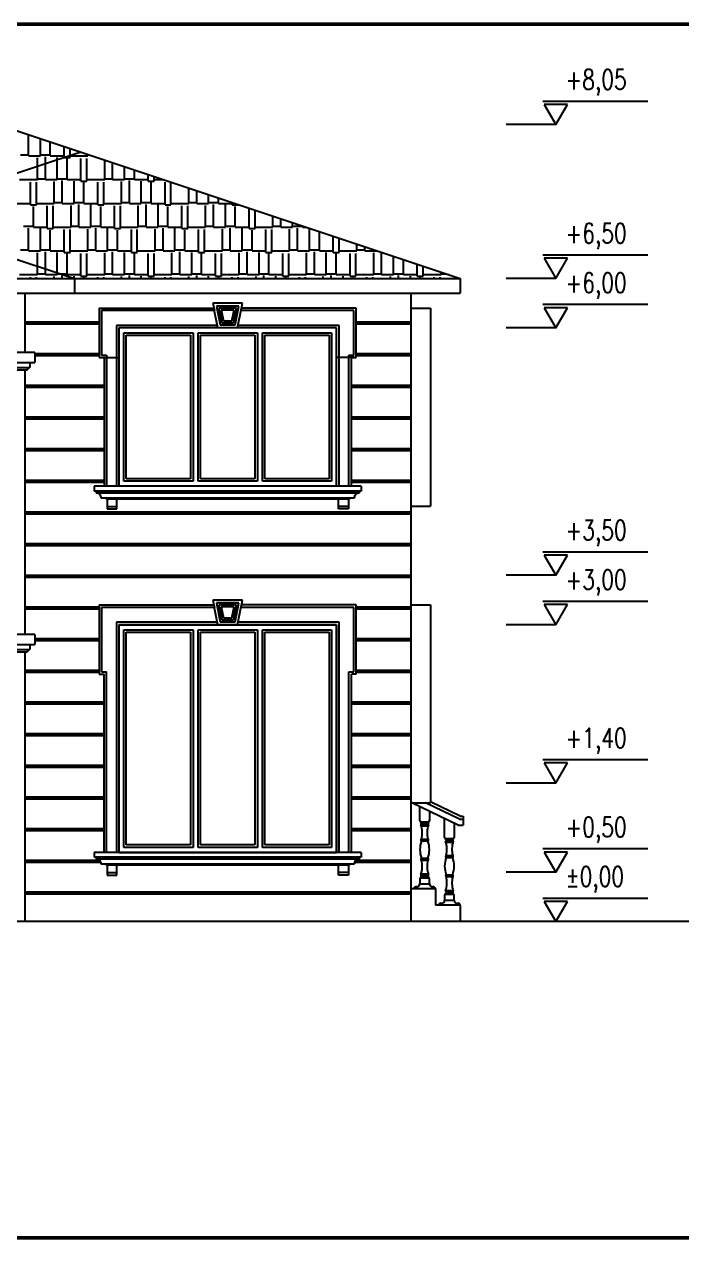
# Model space of a CAD drawing. Extents: x 182769.15 to 182771.38, y 101811.72 to 101812.21.
# Drawn here: x 182770.8388 to 182770.9717, y 101811.9684 to 101812.2136 of the extents above; entities that cross this region are included whole.
import ezdxf

# ---------------------------------------------------------------- set-up
doc = ezdxf.new("R2010")
doc.units = 0
doc.header["$MEASUREMENT"] = 0
for name, color, linetype in [('DUVAR', 7, 'Continuous'), ('SIVA', 1, 'Continuous'), ('TARAMA', 15, 'Continuous'), ('YAZI', 3, 'Continuous')]:
    doc.layers.add(name, color=color, linetype=linetype)
doc.layers.add('Standard', color=7, linetype='Continuous', lineweight=25)
doc.styles.add('TXT', font='TXT.shx', dxfattribs={"width": 0.75, "height": 0.125})

msp = doc.modelspace()

# ---------------------------------------------------------------- linework, layer by layer
at = {"layer": 'DUVAR', "color": 5}
for p, q in [((182770.8329413509, 101812.1935406296), (182770.9269413509, 101812.1622767551)), ((182770.8502428469, 101812.1877862488), (182770.8109413509, 101812.1748167551)), ((182770.8489413509, 101812.1622767551), (182770.9269413509, 101812.1622767551)), ((182770.9269413509, 101812.1622767551), (182770.9269413509, 101812.1592767551)), ((182770.8489413509, 101812.1592767551), (182770.9269413509, 101812.1592767551)), ((182770.8579413509, 101812.0922767551), (182770.8579413509, 101812.0462767551)), ((182770.8579413509, 101812.0922767551), (182770.9019413509, 101812.0922767551)), ((182770.9019413509, 101812.0922767551), (182770.9019413509, 101812.0462767551)), ((182770.8579413509, 101812.0462767551), (182770.9019413509, 101812.0462767551))]:
    msp.add_line(p, q, dxfattribs=at)
at = {"layer": 'DUVAR', "color": 6}
for p, q in [((182770.8109413509, 101812.1748167551), (182770.8489413509, 101812.1622767551)), ((182770.7729413509, 101812.1622767551), (182770.8489413509, 101812.1622767551)), ((182770.8489413509, 101812.1622767551), (182770.8489413509, 101812.1592767551)), ((182770.7729413509, 101812.1592767551), (182770.8489413509, 101812.1592767551)), ((182770.8389413509, 101812.1592767551), (182770.8389413509, 101812.1472767551)), ((182770.8539413509, 101812.1562767551), (182770.8771413509, 101812.1562767551)), ((182770.8539413509, 101812.1562767551), (182770.8539413509, 101812.1462767551)), ((182770.8829413509, 101812.1572767551), (182770.8769413509, 101812.1572767551)), ((182770.8769413509, 101812.1572767551), (182770.8772413509, 101812.1557767551)), ((182770.8779413509, 101812.1522767551), (182770.8771413509, 101812.1562767551)), ((182770.8819413509, 101812.1522767551), (182770.8827413509, 101812.1562767551)), ((182770.8826413509, 101812.1557767551), (182770.8829413509, 101812.1572767551)), ((182770.9059413509, 101812.1562767551), (182770.8827413509, 101812.1562767551)), ((182770.9059413509, 101812.1462767551), (182770.9059413509, 101812.1562767551)), ((182770.9019413509, 101812.1522767551), (182770.8579413509, 101812.1522767551)), ((182770.8579413509, 101812.1522767551), (182770.8579413509, 101812.1202767551)), ((182770.9019413509, 101812.1202767551), (182770.9019413509, 101812.1522767551)), ((182770.8409413509, 101812.1472767551), (182770.8269413509, 101812.1472767551)), ((182770.8409413509, 101812.1472767551), (182770.8409413509, 101812.1452767551)), ((182770.8539413509, 101812.1462767551), (182770.8549413509, 101812.1462767551)), ((182770.8549413509, 101812.1462767551), (182770.8549413509, 101812.1202767551)), ((182770.9049413509, 101812.1462767551), (182770.9059413509, 101812.1462767551)), ((182770.9049413509, 101812.1202767551), (182770.9049413509, 101812.1462767551)), ((182770.8269413509, 101812.1452767551), (182770.8409413509, 101812.1452767551)), ((182770.8279413509, 101812.1442767551), (182770.8399413509, 101812.1442767551)), ((182770.8284413509, 101812.1437767551), (182770.8394413509, 101812.1437767551)), ((182770.8389413509, 101812.1437767551), (182770.8389413509, 101812.0902767551)), ((182770.8394413509, 101812.1442767551), (182770.8394413509, 101812.1437767551)), ((182770.8399413509, 101812.1452767551), (182770.8399413509, 101812.1442767551)), ((182770.9069413509, 101812.1202767551), (182770.8529413509, 101812.1202767551)), ((182770.8529413509, 101812.1202767551), (182770.8529413509, 101812.1192767551)), ((182770.9069413509, 101812.1192767551), (182770.8529413509, 101812.1192767551)), ((182770.9069413509, 101812.1202767551), (182770.9069413509, 101812.1192767551)), ((182770.8389413509, 101812.1022767551), (182770.8489413509, 101812.1022767551)), ((182770.8829413509, 101812.0972767551), (182770.8769413509, 101812.0972767551)), ((182770.8769413509, 101812.0972767551), (182770.8772413509, 101812.0957767551)), ((182770.8826413509, 101812.0957767551), (182770.8829413509, 101812.0972767551)), ((182770.8539413509, 101812.0962767551), (182770.8771413509, 101812.0962767551)), ((182770.8539413509, 101812.0962767551), (182770.8539413509, 101812.0822767551)), ((182770.8779413509, 101812.0922767551), (182770.8771413509, 101812.0962767551)), ((182770.8819413509, 101812.0922767551), (182770.8827413509, 101812.0962767551)), ((182770.9059413509, 101812.0962767551), (182770.8827413509, 101812.0962767551)), ((182770.9059413509, 101812.0822767551), (182770.9059413509, 101812.0962767551)), ((182770.9019413509, 101812.0922767551), (182770.8579413509, 101812.0922767551)), ((182770.8579413509, 101812.0922767551), (182770.8579413509, 101812.0462767551)), ((182770.9019413509, 101812.0462767551), (182770.9019413509, 101812.0922767551)), ((182770.8409413509, 101812.0902767551), (182770.8269413509, 101812.0902767551)), ((182770.8409413509, 101812.0902767551), (182770.8409413509, 101812.0882767551)), ((182770.8269413509, 101812.0882767551), (182770.8409413509, 101812.0882767551)), ((182770.8279413509, 101812.0872767551), (182770.8399413509, 101812.0872767551)), ((182770.8394413509, 101812.0872767551), (182770.8394413509, 101812.0867767551)), ((182770.8399413509, 101812.0882767551), (182770.8399413509, 101812.0872767551)), ((182770.8284413509, 101812.0867767551), (182770.8394413509, 101812.0867767551)), ((182770.8389413509, 101812.0867767551), (182770.8389413509, 101812.0322767551)), ((182770.8539413509, 101812.0822767551), (182770.8549413509, 101812.0822767551)), ((182770.8549413509, 101812.0462767551), (182770.8549413509, 101812.0822767551)), ((182770.9059413509, 101812.0822767551), (182770.9049413509, 101812.0822767551)), ((182770.9049413509, 101812.0462767551), (182770.9049413509, 101812.0822767551)), ((182770.9069413509, 101812.0462767551), (182770.8529413509, 101812.0462767551)), ((182770.8529413509, 101812.0462767551), (182770.8529413509, 101812.0452767551)), ((182770.9069413509, 101812.0462767551), (182770.9069413509, 101812.0452767551)), ((182770.9069413509, 101812.0452767551), (182770.8529413509, 101812.0452767551))]:
    msp.add_line(p, q, dxfattribs=at)
at = {"layer": 'DUVAR'}
for p, q in [((182770.9169413509, 101812.1592767551), (182770.9169413509, 101812.0322767551)), ((182770.9786097514, 101812.0322767551), (182770.69933305, 101812.0322767551))]:
    msp.add_line(p, q, dxfattribs=at)
at = {"layer": 'DUVAR', "color": 8}
for p, q in [((182770.8822094686, 101812.1566767551), (182770.8776732332, 101812.1566767551)), ((182770.8776732332, 101812.1566767551), (182770.8784332332, 101812.1528767551)), ((182770.8777532332, 101812.1562767551), (182770.8784332332, 101812.1528767551)), ((182770.881721547, 101812.1562767551), (182770.8781611548, 101812.1562767551)), ((182770.8781611548, 101812.1562767551), (182770.8787611548, 101812.1532767551)), ((182770.8812336254, 101812.1558767551), (182770.8786490764, 101812.1558767551)), ((182770.8786490764, 101812.1558767551), (182770.8790890764, 101812.1536767551)), ((182770.8807936254, 101812.1536767551), (182770.8812336254, 101812.1558767551)), ((182770.881121547, 101812.1532767551), (182770.881721547, 101812.1562767551)), ((182770.8814494686, 101812.1528767551), (182770.8822094686, 101812.1566767551)), ((182770.8814494686, 101812.1528767551), (182770.8821294686, 101812.1562767551)), ((182770.8389413509, 101812.1534767551), (182770.8539413509, 101812.1534767551)), ((182770.8772413509, 101812.1557767551), (182770.8544413509, 101812.1557767551)), ((182770.8544413509, 101812.1557767551), (182770.8544413509, 101812.1467767551)), ((182770.8790890764, 101812.1536767551), (182770.8807936254, 101812.1536767551)), ((182770.9054413509, 101812.1557767551), (182770.8826413509, 101812.1557767551)), ((182770.9054413509, 101812.1467767551), (182770.9054413509, 101812.1557767551)), ((182770.9059413509, 101812.1534767551), (182770.9169413509, 101812.1534767551)), ((182770.8389413509, 101812.1530767551), (182770.8539413509, 101812.1530767551)), ((182770.8778413509, 101812.1527767551), (182770.8574413509, 101812.1527767551)), ((182770.8574413509, 101812.1527767551), (182770.8574413509, 101812.1202767551)), ((182770.8784332332, 101812.1528767551), (182770.8814494686, 101812.1528767551)), ((182770.8784332332, 101812.1528767551), (182770.8814494686, 101812.1528767551)), ((182770.8787611548, 101812.1532767551), (182770.881121547, 101812.1532767551)), ((182770.9024413509, 101812.1527767551), (182770.8820413509, 101812.1527767551)), ((182770.9024413509, 101812.1202767551), (182770.9024413509, 101812.1527767551)), ((182770.9059413509, 101812.1530767551), (182770.9169413509, 101812.1530767551)), ((182770.8409413509, 101812.1470767551), (182770.8539413509, 101812.1470767551)), ((182770.8409413509, 101812.1466767551), (182770.8539413509, 101812.1466767551)), ((182770.8539413509, 101812.1462767551), (182770.8579413509, 101812.1462767551)), ((182770.8544413509, 101812.1467767551), (182770.8554413509, 101812.1467767551)), ((182770.8554413509, 101812.1467767551), (182770.8554413509, 101812.1202767551)), ((182770.9059413509, 101812.1462767551), (182770.9019413509, 101812.1462767551)), ((182770.9044413509, 101812.1202767551), (182770.9044413509, 101812.1467767551)), ((182770.9044413509, 101812.1467767551), (182770.9054413509, 101812.1467767551)), ((182770.9059413509, 101812.1470767551), (182770.9169413509, 101812.1470767551)), ((182770.9059413509, 101812.1466767551), (182770.9169413509, 101812.1466767551)), ((182770.8389413509, 101812.1406767551), (182770.8549413509, 101812.1406767551)), ((182770.8389413509, 101812.1402767551), (182770.8549413509, 101812.1402767551)), ((182770.9049413509, 101812.1406767551), (182770.9169413509, 101812.1406767551)), ((182770.9049413509, 101812.1402767551), (182770.9169413509, 101812.1402767551)), ((182770.8389413509, 101812.1342767551), (182770.8549413509, 101812.1342767551)), ((182770.8389413509, 101812.1338767551), (182770.8549413509, 101812.1338767551)), ((182770.9049413509, 101812.1342767551), (182770.9169413509, 101812.1342767551)), ((182770.9049413509, 101812.1338767551), (182770.9169413509, 101812.1338767551)), ((182770.8389413509, 101812.1278767551), (182770.8549413509, 101812.1278767551)), ((182770.8389413509, 101812.1274767551), (182770.8549413509, 101812.1274767551)), ((182770.9049413509, 101812.1278767551), (182770.9169413509, 101812.1278767551)), ((182770.9049413509, 101812.1274767551), (182770.9169413509, 101812.1274767551)), ((182770.8389413509, 101812.1214767551), (182770.8549413509, 101812.1214767551)), ((182770.9049413509, 101812.1214767551), (182770.9169413509, 101812.1214767551)), ((182770.8389413509, 101812.1210767551), (182770.8549413509, 101812.1210767551)), ((182770.8533413509, 101812.1192767551), (182770.8533413509, 101812.1188767551)), ((182770.9049413509, 101812.1210767551), (182770.9169413509, 101812.1210767551)), ((182770.9065413509, 101812.1192767551), (182770.9065413509, 101812.1188767551)), ((182770.9065413509, 101812.1188767551), (182770.8533413509, 101812.1188767551)), ((182770.9055413509, 101812.1178767551), (182770.8543413509, 101812.1178767551)), ((182770.8553413509, 101812.1178767551), (182770.8553413509, 101812.1176767551)), ((182770.9045413509, 101812.1176767551), (182770.8553413509, 101812.1176767551)), ((182770.8555413509, 101812.1176767551), (182770.8555413509, 101812.1156767551)), ((182770.8575413509, 101812.1156767551), (182770.8575413509, 101812.1176767551)), ((182770.9023413509, 101812.1156767551), (182770.9023413509, 101812.1176767551)), ((182770.9043413509, 101812.1176767551), (182770.9043413509, 101812.1156767551)), ((182770.9045413509, 101812.1178767551), (182770.9045413509, 101812.1176767551)), ((182770.8389413509, 101812.1150767551), (182770.9169413509, 101812.1150767551)), ((182770.8389413509, 101812.1146767551), (182770.9169413509, 101812.1146767551)), ((182770.8555413509, 101812.1161767551), (182770.8575413509, 101812.1161767551)), ((182770.8555413509, 101812.1156767551), (182770.8575413509, 101812.1156767551)), ((182770.9043413509, 101812.1161767551), (182770.9023413509, 101812.1161767551)), ((182770.9043413509, 101812.1156767551), (182770.9023413509, 101812.1156767551)), ((182770.8389413509, 101812.1086767551), (182770.9169413509, 101812.1086767551)), ((182770.8389413509, 101812.1082767551), (182770.9169413509, 101812.1082767551)), ((182770.8389413509, 101812.1022767551), (182770.9169413509, 101812.1022767551)), ((182770.8389413509, 101812.1018767551), (182770.9169413509, 101812.1018767551)), ((182770.8389413509, 101812.0958767551), (182770.8539413509, 101812.0958767551)), ((182770.8389413509, 101812.0954767551), (182770.8539413509, 101812.0954767551)), ((182770.8772413509, 101812.0957767551), (182770.8544413509, 101812.0957767551)), ((182770.8544413509, 101812.0957767551), (182770.8544413509, 101812.0827767551)), ((182770.8822094686, 101812.0966767551), (182770.8776732332, 101812.0966767551)), ((182770.8776732332, 101812.0966767551), (182770.8784332332, 101812.0928767551)), ((182770.8777532332, 101812.0962767551), (182770.8784332332, 101812.0928767551)), ((182770.881721547, 101812.0962767551), (182770.8781611548, 101812.0962767551)), ((182770.8781611548, 101812.0962767551), (182770.8787611548, 101812.0932767551)), ((182770.8812336254, 101812.0958767551), (182770.8786490764, 101812.0958767551)), ((182770.8786490764, 101812.0958767551), (182770.8790890764, 101812.0936767551)), ((182770.8807936254, 101812.0936767551), (182770.8812336254, 101812.0958767551)), ((182770.881121547, 101812.0932767551), (182770.881721547, 101812.0962767551)), ((182770.8814494686, 101812.0928767551), (182770.8822094686, 101812.0966767551)), ((182770.8814494686, 101812.0928767551), (182770.8821294686, 101812.0962767551)), ((182770.9054413509, 101812.0957767551), (182770.8826413509, 101812.0957767551)), ((182770.9054413509, 101812.0827767551), (182770.9054413509, 101812.0957767551)), ((182770.9059413509, 101812.0958767551), (182770.9169413509, 101812.0958767551)), ((182770.9059413509, 101812.0954767551), (182770.9169413509, 101812.0954767551)), ((182770.8778413509, 101812.0927767551), (182770.8574413509, 101812.0927767551)), ((182770.8574413509, 101812.0927767551), (182770.8574413509, 101812.0462767551)), ((182770.8784332332, 101812.0928767551), (182770.8814494686, 101812.0928767551)), ((182770.8784332332, 101812.0928767551), (182770.8814494686, 101812.0928767551)), ((182770.8787611548, 101812.0932767551), (182770.881121547, 101812.0932767551)), ((182770.8790890764, 101812.0936767551), (182770.8807936254, 101812.0936767551)), ((182770.9024413509, 101812.0927767551), (182770.8820413509, 101812.0927767551)), ((182770.9024413509, 101812.0462767551), (182770.9024413509, 101812.0927767551)), ((182770.8409413509, 101812.0894767551), (182770.8539413509, 101812.0894767551)), ((182770.8409413509, 101812.0890767551), (182770.8539413509, 101812.0890767551)), ((182770.9059413509, 101812.0894767551), (182770.9169413509, 101812.0894767551)), ((182770.9059413509, 101812.0890767551), (182770.9169413509, 101812.0890767551)), ((182770.8389413509, 101812.0830767551), (182770.8539413509, 101812.0830767551)), ((182770.8389413509, 101812.0826767551), (182770.8539413509, 101812.0826767551)), ((182770.8544413509, 101812.0827767551), (182770.8554413509, 101812.0827767551)), ((182770.8554413509, 101812.0462767551), (182770.8554413509, 101812.0827767551)), ((182770.9044413509, 101812.0462767551), (182770.9044413509, 101812.0827767551)), ((182770.9044413509, 101812.0827767551), (182770.9054413509, 101812.0827767551)), ((182770.9059413509, 101812.0830767551), (182770.9169413509, 101812.0830767551)), ((182770.9059413509, 101812.0826767551), (182770.9169413509, 101812.0826767551)), ((182770.8389413509, 101812.0766767551), (182770.8549413509, 101812.0766767551)), ((182770.8389413509, 101812.0762767551), (182770.8549413509, 101812.0762767551)), ((182770.9049413509, 101812.0766767551), (182770.9169413509, 101812.0766767551)), ((182770.9049413509, 101812.0762767551), (182770.9169413509, 101812.0762767551)), ((182770.8389413509, 101812.0702767551), (182770.8549413509, 101812.0702767551)), ((182770.9049413509, 101812.0702767551), (182770.9169413509, 101812.0702767551)), ((182770.8389413509, 101812.0698767551), (182770.8549413509, 101812.0698767551)), ((182770.9049413509, 101812.0698767551), (182770.9169413509, 101812.0698767551)), ((182770.8389413509, 101812.0638767551), (182770.8549413509, 101812.0638767551)), ((182770.8389413509, 101812.0634767551), (182770.8549413509, 101812.0634767551)), ((182770.9049413509, 101812.0638767551), (182770.9169413509, 101812.0638767551)), ((182770.9049413509, 101812.0634767551), (182770.9169413509, 101812.0634767551)), ((182770.8389413509, 101812.0574767551), (182770.8549413509, 101812.0574767551)), ((182770.8389413509, 101812.0570767551), (182770.8549413509, 101812.0570767551)), ((182770.9049413509, 101812.0574767551), (182770.9169413509, 101812.0574767551)), ((182770.9049413509, 101812.0570767551), (182770.9169413509, 101812.0570767551)), ((182770.8389413509, 101812.0510767551), (182770.8549413509, 101812.0510767551)), ((182770.8389413509, 101812.0506767551), (182770.8549413509, 101812.0506767551)), ((182770.9049413509, 101812.0510767551), (182770.9169413509, 101812.0510767551)), ((182770.9049413509, 101812.0506767551), (182770.9169413509, 101812.0506767551)), ((182770.8389413509, 101812.0446767551), (182770.8540369865, 101812.0446767551)), ((182770.8389413509, 101812.0442767551), (182770.8543063658, 101812.0442767551)), ((182770.8533413509, 101812.0452767551), (182770.8533413509, 101812.0448767551)), ((182770.9065413509, 101812.0448767551), (182770.8533413509, 101812.0448767551)), ((182770.9055413509, 101812.0438767551), (182770.8543413509, 101812.0438767551)), ((182770.8553413509, 101812.0438767551), (182770.8553413509, 101812.0436767551)), ((182770.9045413509, 101812.0436767551), (182770.8553413509, 101812.0436767551)), ((182770.8555413509, 101812.0436767551), (182770.8555413509, 101812.0416767551)), ((182770.8575413509, 101812.0416767551), (182770.8575413509, 101812.0436767551)), ((182770.9023413509, 101812.0416767551), (182770.9023413509, 101812.0436767551)), ((182770.9043413509, 101812.0436767551), (182770.9043413509, 101812.0416767551)), ((182770.9045413509, 101812.0438767551), (182770.9045413509, 101812.0436767551)), ((182770.905576336, 101812.0442767551), (182770.9169413509, 101812.0442767551)), ((182770.9058457153, 101812.0446767551), (182770.9169413509, 101812.0446767551)), ((182770.9065413509, 101812.0452767551), (182770.9065413509, 101812.0448767551)), ((182770.8555413509, 101812.0421767551), (182770.8575413509, 101812.0421767551)), ((182770.8555413509, 101812.0416767551), (182770.8575413509, 101812.0416767551)), ((182770.9043413509, 101812.0421767551), (182770.9023413509, 101812.0421767551)), ((182770.9043413509, 101812.0416767551), (182770.9023413509, 101812.0416767551)), ((182770.8389413509, 101812.0382767551), (182770.9169413509, 101812.0382767551)), ((182770.8389413509, 101812.0378767551), (182770.9169413509, 101812.0378767551))]:
    msp.add_line(p, q, dxfattribs=at)
at = {"layer": 'DUVAR', "color": 3}
for p, q in [((182770.8589413509, 101812.1512767551), (182770.8729413509, 101812.1512767551)), ((182770.8589413509, 101812.1212767551), (182770.8589413509, 101812.1512767551)), ((182770.8729413509, 101812.1512767551), (182770.8729413509, 101812.1212767551)), ((182770.8739413509, 101812.1512767551), (182770.8859413509, 101812.1512767551)), ((182770.8739413509, 101812.1212767551), (182770.8739413509, 101812.1512767551)), ((182770.8859413509, 101812.1512767551), (182770.8859413509, 101812.1212767551)), ((182770.8869413509, 101812.1512767551), (182770.9009413509, 101812.1512767551)), ((182770.8869413509, 101812.1212767551), (182770.8869413509, 101812.1512767551)), ((182770.9009413509, 101812.1512767551), (182770.9009413509, 101812.1212767551)), ((182770.8729413509, 101812.1212767551), (182770.8589413509, 101812.1212767551)), ((182770.8859413509, 101812.1212767551), (182770.8739413509, 101812.1212767551)), ((182770.9009413509, 101812.1212767551), (182770.8869413509, 101812.1212767551)), ((182770.8589413509, 101812.0912767551), (182770.8729413509, 101812.0912767551)), ((182770.8589413509, 101812.0472767551), (182770.8589413509, 101812.0912767551)), ((182770.8729413509, 101812.0912767551), (182770.8729413509, 101812.0472767551)), ((182770.8739413509, 101812.0912767551), (182770.8859413509, 101812.0912767551)), ((182770.8739413509, 101812.0472767551), (182770.8739413509, 101812.0912767551)), ((182770.8859413509, 101812.0912767551), (182770.8859413509, 101812.0472767551)), ((182770.8869413509, 101812.0912767551), (182770.9009413509, 101812.0912767551)), ((182770.8869413509, 101812.0472767551), (182770.8869413509, 101812.0912767551)), ((182770.9009413509, 101812.0912767551), (182770.9009413509, 101812.0472767551)), ((182770.8729413509, 101812.0472767551), (182770.8589413509, 101812.0472767551)), ((182770.8859413509, 101812.0472767551), (182770.8739413509, 101812.0472767551)), ((182770.9009413509, 101812.0472767551), (182770.8869413509, 101812.0472767551))]:
    msp.add_line(p, q, dxfattribs=at)
at = {"layer": 'DUVAR', "color": 1}
for p, q in [((182770.8594413509, 101812.1507767551), (182770.8724413509, 101812.1507767551)), ((182770.8594413509, 101812.1217767551), (182770.8594413509, 101812.1507767551)), ((182770.8724413509, 101812.1507767551), (182770.8724413509, 101812.1217767551)), ((182770.8744413509, 101812.1507767551), (182770.8854413509, 101812.1507767551)), ((182770.8744413509, 101812.1217767551), (182770.8744413509, 101812.1507767551)), ((182770.8854413509, 101812.1507767551), (182770.8854413509, 101812.1217767551)), ((182770.8874413509, 101812.1507767551), (182770.9004413509, 101812.1507767551)), ((182770.8874413509, 101812.1217767551), (182770.8874413509, 101812.1507767551)), ((182770.9004413509, 101812.1507767551), (182770.9004413509, 101812.1217767551)), ((182770.8724413509, 101812.1217767551), (182770.8594413509, 101812.1217767551)), ((182770.8854413509, 101812.1217767551), (182770.8744413509, 101812.1217767551)), ((182770.9004413509, 101812.1217767551), (182770.8874413509, 101812.1217767551)), ((182770.8594413509, 101812.0907767551), (182770.8724413509, 101812.0907767551)), ((182770.8594413509, 101812.0477767551), (182770.8594413509, 101812.0907767551)), ((182770.8724413509, 101812.0907767551), (182770.8724413509, 101812.0477767551)), ((182770.8744413509, 101812.0907767551), (182770.8854413509, 101812.0907767551)), ((182770.8744413509, 101812.0477767551), (182770.8744413509, 101812.0907767551)), ((182770.8854413509, 101812.0907767551), (182770.8854413509, 101812.0477767551)), ((182770.8874413509, 101812.0907767551), (182770.9004413509, 101812.0907767551)), ((182770.8874413509, 101812.0477767551), (182770.8874413509, 101812.0907767551)), ((182770.9004413509, 101812.0907767551), (182770.9004413509, 101812.0477767551)), ((182770.9265340143, 101812.0518069494), (182770.917148492, 101812.0562767551)), ((182770.9188024674, 101812.0526351665), (182770.9188024674, 101812.055489058)), ((182770.926805171, 101812.0530069494), (182770.9199393616, 101812.0562767551)), ((182770.9269407494, 101812.0536069494), (182770.9209413509, 101812.0564641314)), ((182770.9207176674, 101812.0545769541), (182770.9207176674, 101812.0526351665)), ((182770.9238030692, 101812.0493031665), (182770.9238030692, 101812.0531075477)), ((182770.926805171, 101812.0530069494), (182770.9275407494, 101812.0530069494)), ((182770.9269407494, 101812.0536069494), (182770.9275407494, 101812.0536069494)), ((182770.9275407494, 101812.0536069494), (182770.9275407494, 101812.0518069494)), ((182770.9190022874, 101812.0524353265), (182770.9205178274, 101812.0524353265)), ((182770.9190954074, 101812.0520519865), (182770.9204247074, 101812.0520519865)), ((182770.9190954074, 101812.0516689465), (182770.9204247074, 101812.0516689465)), ((182770.9257182692, 101812.0521954437), (182770.9257182692, 101812.0493031665)), ((182770.9265340143, 101812.0518069494), (182770.9275407494, 101812.0518069494)), ((182770.9190954074, 101812.0489686265), (182770.9204247074, 101812.0489686265)), ((182770.9190954074, 101812.0485855865), (182770.9204247074, 101812.0485855865)), ((182770.9240028892, 101812.0491033265), (182770.9255184292, 101812.0491033265)), ((182770.9240960092, 101812.0487199865), (182770.9254253092, 101812.0487199865)), ((182770.9240960092, 101812.0483369465), (182770.9254253092, 101812.0483369465)), ((182770.8724413509, 101812.0477767551), (182770.8594413509, 101812.0477767551)), ((182770.8854413509, 101812.0477767551), (182770.8744413509, 101812.0477767551)), ((182770.9004413509, 101812.0477767551), (182770.8874413509, 101812.0477767551)), ((182770.9240960092, 101812.0456366265), (182770.9254253092, 101812.0456366265)), ((182770.9190954074, 101812.0450835865), (182770.9204247074, 101812.0450835865)), ((182770.9190954074, 101812.0447005465), (182770.9204247074, 101812.0447005465)), ((182770.9240960092, 101812.0452535865), (182770.9254253092, 101812.0452535865)), ((182770.9188024674, 101812.0409579265), (182770.9188024674, 101812.0399406065)), ((182770.9190022874, 101812.0411577665), (182770.9205178274, 101812.0411577665)), ((182770.9190954074, 101812.0419241465), (182770.9204247074, 101812.0419241465)), ((182770.9190954074, 101812.0415411065), (182770.9204247074, 101812.0415411065)), ((182770.9207176674, 101812.0399406065), (182770.9207176674, 101812.0409579265)), ((182770.9240960092, 101812.0417515865), (182770.9254253092, 101812.0417515865)), ((182770.9240960092, 101812.0413685465), (182770.9254253092, 101812.0413685465)), ((182770.9219401476, 101812.0389389494), (182770.9169413509, 101812.0389389494)), ((182770.9188024674, 101812.0399406065), (182770.9207176674, 101812.0399406065)), ((182770.9219401476, 101812.0389389494), (182770.9219407493, 101812.0356069494)), ((182770.9240960092, 101812.0385921465), (182770.9254253092, 101812.0385921465)), ((182770.9240960092, 101812.0382091065), (182770.9254253092, 101812.0382091065)), ((182770.9238030692, 101812.0376259265), (182770.9238030692, 101812.0366086065)), ((182770.9238030692, 101812.0366086065), (182770.9257182692, 101812.0366086065)), ((182770.9240028892, 101812.0378257665), (182770.9255184292, 101812.0378257665)), ((182770.9257182692, 101812.0366086065), (182770.9257182692, 101812.0376259265)), ((182770.9269407494, 101812.0356069494), (182770.9219407493, 101812.0356069494)), ((182770.9269407494, 101812.0356069494), (182770.9269413507, 101812.0322767551))]:
    msp.add_line(p, q, dxfattribs=at)
at = {"layer": 'DUVAR', "color": 8}
for centre, start, end in [((182770.8534663509, 101812.1180017551), 351.8698988249635, 98.13010117503656), ((182770.9064163509, 101812.1180017551), 81.86989882496346, 188.1301011750366), ((182770.8534663509, 101812.0440017551), 351.8698988249635, 98.13010117503656), ((182770.9064163509, 101812.0440017551), 81.86989882496346, 188.1301011750366)]:
    msp.add_arc(centre, 0.0008838834764835961, start, end, dxfattribs=at)
at = {"layer": 'DUVAR', "color": 1}
for centre, radius, start, end in [((182770.9190022874, 101812.0526351665), 0.00019982, 180, 270), ((182770.9142681074, 101812.0502216865), 0.00498728, 345.448350222127, 18.95177777920801), ((182770.9192063874, 101812.0522438065), 0.00022134, 120.0894435224688, 239.9105564775312), ((182770.9192063874, 101812.0518604665), 0.00022134, 120.0894435224688, 239.9105564775312), ((182770.9252520074, 101812.0502216865), 0.00498728, 161.048222220792, 194.551649777873), ((182770.9203137474, 101812.0522438065), 0.00022134, 300.0894435224688, 59.91055647753119), ((182770.9203137474, 101812.0518604665), 0.00022134, 300.0894435224688, 59.91055647753119), ((182770.9205178274, 101812.0526351665), 0.00019982, 270, 0), ((182770.9241958074, 101812.0468345865), 0.005392600000000001, 161.0523565603966, 198.9476434396034), ((182770.9192063874, 101812.0487771065), 0.00022134, 120.0894435224688, 239.9105564775312), ((182770.9203137474, 101812.0487771065), 0.00022134, 300.0894435224688, 59.91055647753119), ((182770.9153243274, 101812.0468345865), 0.005392600000000001, 341.0523565603967, 18.94764343960335), ((182770.9240028892, 101812.0493031665), 0.00019982, 180, 270), ((182770.9192687092, 101812.0468896865), 0.00498728, 345.448350222127, 18.95177777920801), ((182770.9242069892, 101812.0489118065), 0.00022134, 120.0894435224688, 239.9105564775312), ((182770.9242069892, 101812.0485284665), 0.00022134, 120.0894435224688, 239.9105564775312), ((182770.9302526092, 101812.0468896865), 0.00498728, 161.048222220792, 194.551649777873), ((182770.9253143492, 101812.0489118065), 0.00022134, 300.0894435224688, 59.91055647753119), ((182770.9253143492, 101812.0485284665), 0.00022134, 300.0894435224688, 59.91055647753119), ((182770.9255184292, 101812.0493031665), 0.00019982, 270, 0), ((182770.9242069892, 101812.0454451065), 0.00022134, 120.0894435224688, 239.9105564775312), ((182770.9253143492, 101812.0454451065), 0.00022134, 300.0894435224688, 59.91055647753119), ((182770.9142681074, 101812.0434474865), 0.00498728, 341.048222220792, 14.55164977787298), ((182770.9192063874, 101812.0448920665), 0.00022134, 120.0894435224688, 239.9105564775312), ((182770.9252520074, 101812.0434474865), 0.00498728, 165.448350222127, 198.951777779208), ((182770.9203137474, 101812.0448920665), 0.00022134, 300.0894435224688, 59.91055647753119), ((182770.9291964092, 101812.0435025865), 0.005392600000000001, 161.0523565603966, 198.9476434396034), ((182770.9203249292, 101812.0435025865), 0.005392600000000001, 341.0523565603967, 18.94764343960335), ((182770.9190022874, 101812.0409579265), 0.00019982, 90, 180), ((182770.9192063874, 101812.0417326265), 0.00022134, 120.0894435224688, 239.9105564775312), ((182770.9192063874, 101812.0413492865), 0.00022134, 120.0894435224688, 239.9105564775312), ((182770.9203137474, 101812.0417326265), 0.00022134, 300.0894435224688, 59.91055647753119), ((182770.9203137474, 101812.0413492865), 0.00022134, 300.0894435224688, 59.91055647753119), ((182770.9205178274, 101812.0409579265), 0.00019982, 0, 90), ((182770.9192687092, 101812.0401154865), 0.00498728, 341.048222220792, 14.55164977787298), ((182770.9242069892, 101812.0415600665), 0.00022134, 120.0894435224688, 239.9105564775312), ((182770.9302526092, 101812.0401154865), 0.00498728, 165.448350222127, 198.951777779208), ((182770.9253143492, 101812.0415600665), 0.00022134, 300.0894435224688, 59.91055647753119), ((182770.9180510674, 101812.0388473665), 0.0004799, 72.59156530092721, 168.9983435945614), ((182770.9181339674, 101812.0399717465), 0.0006692200000000001, 275.2009263121545, 357.3328241693487), ((182770.9213861474, 101812.0399717465), 0.0006692200000000001, 182.6671758306513, 264.7990736878455), ((182770.9214690674, 101812.0388473665), 0.0004799, 11.00165640543857, 107.4084346990728), ((182770.9242069892, 101812.0384006265), 0.00022134, 120.0894435224688, 239.9105564775312), ((182770.9242069892, 101812.0380172865), 0.00022134, 120.0894435224688, 239.9105564775312), ((182770.9253143492, 101812.0384006265), 0.00022134, 300.0894435224688, 59.91055647753119), ((182770.9253143492, 101812.0380172865), 0.00022134, 300.0894435224688, 59.91055647753119), ((182770.9230516692, 101812.0355153665), 0.0004799, 72.59156530092721, 168.9983435945614), ((182770.9231345692, 101812.0366397465), 0.0006692200000000001, 275.2009263121545, 357.3328241693487), ((182770.9240028892, 101812.0376259265), 0.00019982, 90, 180), ((182770.9255184292, 101812.0376259265), 0.00019982, 0, 90), ((182770.9263867492, 101812.0366397465), 0.0006692200000000001, 182.6671758306513, 264.7990736878455), ((182770.9264696692, 101812.0355153665), 0.0004799, 11.00165640543857, 107.4084346990728)]:
    msp.add_arc(centre, radius, start, end, dxfattribs=at)
at = {"layer": 'SIVA'}
for p, q in [((182770.9169413509, 101812.1562767551), (182770.9209413509, 101812.1562767551)), ((182770.9209413509, 101812.1562767551), (182770.9209413509, 101812.1162767551)), ((182770.9169413509, 101812.1162767551), (182770.9209413509, 101812.1162767551)), ((182770.9169413509, 101812.0962767551), (182770.9209413509, 101812.0962767551)), ((182770.9209413509, 101812.0962767551), (182770.9209413509, 101812.0562767551)), ((182770.9169413509, 101812.0562767551), (182770.9209413509, 101812.0562767551))]:
    msp.add_line(p, q, dxfattribs=at)
at = {"layer": 'Standard', "color": 4, "linetype": 'ByBlock', "lineweight": 50}
for p, q in [((182770.9786097514, 101812.2136319811), (182770.69933305, 101812.2136319811)), ((182770.9786097514, 101811.9683983023), (182770.5487304083, 101811.9683983023)), ((182770.69933305, 101811.9683983023), (182770.9786097514, 101811.9683983023))]:
    msp.add_line(p, q, dxfattribs=at)
at = {"layer": 'TARAMA'}
for p, q in [((182770.8396649408, 101812.1870287339), (182770.8396649408, 101812.1913044012)), ((182770.8420649408, 101812.1870287339), (182770.8420649408, 101812.1905061746)), ((182770.8440649408, 101812.1870287339), (182770.8440649408, 101812.1898409858)), ((182770.8468649408, 101812.1867287339), (182770.8468649408, 101812.1889097215)), ((182770.8480649408, 101812.1870675398), (182770.8480649408, 101812.1885106082)), ((182770.8380649408, 101812.1872287338), (182770.8396649408, 101812.1872287338)), ((182770.8396649408, 101812.1870287339), (182770.8420649408, 101812.1870287339)), ((182770.8414649408, 101812.1848895397), (182770.8414649408, 101812.1866287338)), ((182770.8420649408, 101812.1872287338), (182770.8440649408, 101812.1872287338)), ((182770.8430649408, 101812.1854175397), (182770.8430649408, 101812.1868287338)), ((182770.8430649408, 101812.1822287338), (182770.8430649408, 101812.1854175397)), ((182770.8440649408, 101812.1870287339), (182770.8468649408, 101812.1870287339)), ((182770.8454649408, 101812.1862095398), (182770.8454649408, 101812.1867287339)), ((182770.8454649408, 101812.1822287338), (182770.8454649408, 101812.1862095398)), ((182770.8468649408, 101812.1867287339), (182770.8470382562, 101812.1867287339)), ((182770.8470382562, 101812.1867287339), (182770.8480649408, 101812.1867287339)), ((182770.8474649408, 101812.1822287338), (182770.8474649408, 101812.1864287338)), ((182770.8480649408, 101812.1867287339), (182770.8480649408, 101812.1870675398)), ((182770.8480649408, 101812.1870287339), (182770.8516649408, 101812.1870287339)), ((182770.8502649408, 101812.1819287338), (182770.8502649408, 101812.1865287338)), ((182770.8514649408, 101812.1819287338), (182770.8514649408, 101812.1865287338)), ((182770.8516649408, 101812.1870287339), (182770.8516649408, 101812.1873132683)), ((182770.8516649408, 101812.1872287338), (182770.8519191076, 101812.1872287338)), ((182770.8550649408, 101812.1822287338), (182770.8550649408, 101812.1861824473)), ((182770.8566649408, 101812.1822287338), (182770.8566649408, 101812.1856502962)), ((182770.8414649408, 101812.1822287338), (182770.8414649408, 101812.1848895397)), ((182770.8590649408, 101812.1822287338), (182770.8590649408, 101812.1848520697)), ((182770.8610649408, 101812.1822287338), (182770.8610649408, 101812.1841868808)), ((182770.8638649408, 101812.1819287338), (182770.8638649408, 101812.1832556165)), ((182770.8650649408, 101812.1819287338), (182770.8650649408, 101812.1828565032)), ((182770.8378649408, 101812.1822287338), (182770.8414649408, 101812.1822287338)), ((182770.8400649408, 101812.1771287338), (182770.8400649408, 101812.1817287338)), ((182770.8412649408, 101812.1771287338), (182770.8412649408, 101812.1817287338)), ((182770.8414649408, 101812.1824287339), (182770.8430649408, 101812.1824287339)), ((182770.8430649408, 101812.1822287338), (182770.8454649408, 101812.1822287338)), ((182770.8448649408, 101812.1774287338), (182770.8448649408, 101812.1818287338)), ((182770.8454649408, 101812.1824287339), (182770.8474649408, 101812.1824287339)), ((182770.8464649408, 101812.1774287338), (182770.8464649408, 101812.1820287338)), ((182770.8474649408, 101812.1822287338), (182770.8502649408, 101812.1822287338)), ((182770.8488649408, 101812.1774287338), (182770.8488649408, 101812.1819287338)), ((182770.8502649408, 101812.1819287338), (182770.8514649408, 101812.1819287338)), ((182770.8508649408, 101812.1774287338), (182770.8508649408, 101812.1816287338)), ((182770.8514649408, 101812.1822287338), (182770.8550649408, 101812.1822287338)), ((182770.8536649408, 101812.1771287338), (182770.8536649408, 101812.1817287338)), ((182770.8548649408, 101812.1771287338), (182770.8548649408, 101812.1817287338)), ((182770.8550649408, 101812.1824287339), (182770.8566649408, 101812.1824287339)), ((182770.8566649408, 101812.1822287338), (182770.8590649408, 101812.1822287338)), ((182770.8584649408, 101812.1774287338), (182770.8584649408, 101812.1818287338)), ((182770.8590649408, 101812.1824287339), (182770.8610649408, 101812.1824287339)), ((182770.8600649408, 101812.1774287338), (182770.8600649408, 101812.1820287338)), ((182770.8610649408, 101812.1822287338), (182770.8638649408, 101812.1822287338)), ((182770.8624649408, 101812.1774287338), (182770.8624649408, 101812.1819287338)), ((182770.8638649408, 101812.1819287338), (182770.8650649408, 101812.1819287338)), ((182770.8644649408, 101812.1774287338), (182770.8644649408, 101812.1816287338)), ((182770.8650649408, 101812.1822287338), (182770.866952433, 101812.1822287338)), ((182770.8672649408, 101812.1771287338), (182770.8672649408, 101812.1817287338)), ((182770.8684649408, 101812.1771287338), (182770.8684649408, 101812.1817256822)), ((182770.8720649408, 101812.1774287338), (182770.8720649408, 101812.1805283423)), ((182770.8736649408, 101812.1774287338), (182770.8736649408, 101812.1799961913)), ((182770.8760649408, 101812.1774287338), (182770.8760649408, 101812.1791979647)), ((182770.8780649408, 101812.1774287338), (182770.8780649408, 101812.1785327759)), ((182770.8372649408, 101812.1774287338), (182770.8400649408, 101812.1774287338)), ((182770.8400649408, 101812.1771287338), (182770.8412649408, 101812.1771287338)), ((182770.8406649408, 101812.1726287339), (182770.8406649408, 101812.1768287338)), ((182770.8412649408, 101812.1774287338), (182770.8448649408, 101812.1774287338)), ((182770.8434649408, 101812.1723287339), (182770.8434649408, 101812.1769287338)), ((182770.8446649408, 101812.1723287339), (182770.8446649408, 101812.1769287338)), ((182770.8448649408, 101812.1776287338), (182770.8464649408, 101812.1776287338)), ((182770.8464649408, 101812.1774287338), (182770.8488649408, 101812.1774287338)), ((182770.8482649408, 101812.1726287339), (182770.8482649408, 101812.1770287338)), ((182770.8488649408, 101812.1776287338), (182770.8508649408, 101812.1776287338)), ((182770.8498649408, 101812.1726287339), (182770.8498649408, 101812.1772287339)), ((182770.8508649408, 101812.1774287338), (182770.8536649408, 101812.1774287338)), ((182770.8522649408, 101812.1726287339), (182770.8522649408, 101812.1771287338)), ((182770.8536649408, 101812.1771287338), (182770.8548649408, 101812.1771287338)), ((182770.8542649408, 101812.1726287339), (182770.8542649408, 101812.1768287338)), ((182770.8548649408, 101812.1774287338), (182770.8584649408, 101812.1774287338)), ((182770.8570649408, 101812.1723287339), (182770.8570649408, 101812.1769287338)), ((182770.8582649408, 101812.1723287339), (182770.8582649408, 101812.1769287338)), ((182770.8584649408, 101812.1776287338), (182770.8600649408, 101812.1776287338)), ((182770.8600649408, 101812.1774287338), (182770.8624649408, 101812.1774287338)), ((182770.8618649408, 101812.1726287339), (182770.8618649408, 101812.1770287338)), ((182770.8624649408, 101812.1776287338), (182770.8644649408, 101812.1776287338)), ((182770.8634649408, 101812.1726287339), (182770.8634649408, 101812.1772287339)), ((182770.8644649408, 101812.1774287338), (182770.8672649408, 101812.1774287338)), ((182770.8658649408, 101812.1726287339), (182770.8658649408, 101812.1771287338)), ((182770.8672649408, 101812.1771287338), (182770.8684649408, 101812.1771287338)), ((182770.8678649408, 101812.1726287339), (182770.8678649408, 101812.1768287338)), ((182770.8684649408, 101812.1774287338), (182770.8720649408, 101812.1774287338)), ((182770.8706649408, 101812.1723287339), (182770.8706649408, 101812.1769287338)), ((182770.8718649408, 101812.1723287339), (182770.8718649408, 101812.1769287338)), ((182770.8720649408, 101812.1776287338), (182770.8736649408, 101812.1776287338)), ((182770.8736649408, 101812.1774287338), (182770.8760649408, 101812.1774287338)), ((182770.8754649408, 101812.1726287339), (182770.8754649408, 101812.1770287338)), ((182770.8760649408, 101812.1776287338), (182770.8780649408, 101812.1776287338)), ((182770.8770649408, 101812.1726287339), (182770.8770649408, 101812.1772287339)), ((182770.8780649408, 101812.1774287338), (182770.8808649408, 101812.1774287338)), ((182770.8794649408, 101812.1726287339), (182770.8794649408, 101812.1771287338)), ((182770.8808649408, 101812.1771287338), (182770.8808649408, 101812.1776015115)), ((182770.8808649408, 101812.1771287338), (182770.8820649408, 101812.1771287338)), ((182770.8814649408, 101812.1726287339), (182770.8814649408, 101812.1768287338)), ((182770.8820649408, 101812.1771287338), (182770.8820649408, 101812.1772023982)), ((182770.8842649408, 101812.1723287339), (182770.8842649408, 101812.1764706905)), ((182770.8854649408, 101812.1723287339), (182770.8854649408, 101812.1760715772)), ((182770.8890649408, 101812.1726287339), (182770.8890649408, 101812.1748742374)), ((182770.8906649408, 101812.1726287339), (182770.8906649408, 101812.1743420863)), ((182770.8930649408, 101812.1726287339), (182770.8930649408, 101812.1735438597)), ((182770.8386649408, 101812.1728287338), (182770.8406649408, 101812.1728287338)), ((182770.8396649408, 101812.1678287338), (182770.8396649408, 101812.1724287338)), ((182770.8406649408, 101812.1726287339), (182770.8434649408, 101812.1726287339)), ((182770.8420649408, 101812.1678287338), (182770.8420649408, 101812.1723287339)), ((182770.8434649408, 101812.1723287339), (182770.8446649408, 101812.1723287339)), ((182770.8440649408, 101812.1678287338), (182770.8440649408, 101812.1720287338)), ((182770.8446649408, 101812.1726287339), (182770.8482649408, 101812.1726287339)), ((182770.8468649408, 101812.1675287338), (182770.8468649408, 101812.1721287338)), ((182770.8480649408, 101812.1675287338), (182770.8480649408, 101812.1721287338)), ((182770.8482649408, 101812.1728287338), (182770.8498649408, 101812.1728287338)), ((182770.8498649408, 101812.1726287339), (182770.8522649408, 101812.1726287339)), ((182770.8516649408, 101812.1678287338), (182770.8516649408, 101812.1722287338)), ((182770.8522649408, 101812.1728287338), (182770.8542649408, 101812.1728287338)), ((182770.8532649408, 101812.1678287338), (182770.8532649408, 101812.1724287338)), ((182770.8542649408, 101812.1726287339), (182770.8570649408, 101812.1726287339)), ((182770.8556649408, 101812.1678287338), (182770.8556649408, 101812.1723287339)), ((182770.8570649408, 101812.1723287339), (182770.8582649408, 101812.1723287339)), ((182770.8576649408, 101812.1678287338), (182770.8576649408, 101812.1720287338)), ((182770.8582649408, 101812.1726287339), (182770.8618649408, 101812.1726287339)), ((182770.8604649408, 101812.1675287338), (182770.8604649408, 101812.1721287338)), ((182770.8616649408, 101812.1675287338), (182770.8616649408, 101812.1721287338)), ((182770.8618649408, 101812.1728287338), (182770.8634649408, 101812.1728287338)), ((182770.8634649408, 101812.1726287339), (182770.8658649408, 101812.1726287339)), ((182770.8652649408, 101812.1678287338), (182770.8652649408, 101812.1722287338)), ((182770.8658649408, 101812.1728287338), (182770.8678649408, 101812.1728287338)), ((182770.8668649408, 101812.1678287338), (182770.8668649408, 101812.1724287338)), ((182770.8678649408, 101812.1726287339), (182770.8706649408, 101812.1726287339)), ((182770.8692649408, 101812.1678287338), (182770.8692649408, 101812.1723287339)), ((182770.8706649408, 101812.1723287339), (182770.8718649408, 101812.1723287339)), ((182770.8712649408, 101812.1678287338), (182770.8712649408, 101812.1720287338)), ((182770.8718649408, 101812.1726287339), (182770.8754649408, 101812.1726287339)), ((182770.8740649408, 101812.1675287338), (182770.8740649408, 101812.1721287338)), ((182770.8752649408, 101812.1675287338), (182770.8752649408, 101812.1721287338)), ((182770.8754649408, 101812.1728287338), (182770.8770649408, 101812.1728287338)), ((182770.8770649408, 101812.1726287339), (182770.8794649408, 101812.1726287339)), ((182770.8788649408, 101812.1678287338), (182770.8788649408, 101812.1722287338)), ((182770.8794649408, 101812.1728287338), (182770.8814649408, 101812.1728287338)), ((182770.8804649408, 101812.1678287338), (182770.8804649408, 101812.1724287338)), ((182770.8814649408, 101812.1726287339), (182770.8842649408, 101812.1726287339)), ((182770.8828649408, 101812.1678287338), (182770.8828649408, 101812.1723287339)), ((182770.8842649408, 101812.1723287339), (182770.8854649408, 101812.1723287339)), ((182770.8848649408, 101812.1678287338), (182770.8848649408, 101812.1720287338)), ((182770.8854649408, 101812.1726287339), (182770.8890649408, 101812.1726287339)), ((182770.8876649408, 101812.1675287338), (182770.8876649408, 101812.1721287338)), ((182770.8888649408, 101812.1675287338), (182770.8888649408, 101812.1721287338)), ((182770.8890649408, 101812.1728287338), (182770.8906649408, 101812.1728287338)), ((182770.8906649408, 101812.1726287339), (182770.8930649408, 101812.1726287339)), ((182770.8924649408, 101812.1678287338), (182770.8924649408, 101812.1722287338)), ((182770.8930649408, 101812.1728287338), (182770.8950649408, 101812.1728287338)), ((182770.8940649408, 101812.1678287338), (182770.8940649408, 101812.1724287338)), ((182770.8950649408, 101812.1726287339), (182770.8950649408, 101812.1728786709)), ((182770.8950649408, 101812.1726287339), (182770.8958164178, 101812.1726287339)), ((182770.8964649408, 101812.1678287338), (182770.8964649408, 101812.1723287339)), ((182770.8984649408, 101812.1678287338), (182770.8984649408, 101812.1717478499)), ((182770.9012649408, 101812.1675287338), (182770.9012649408, 101812.1708165856)), ((182770.9024649408, 101812.1675287338), (182770.9024649408, 101812.1704174723)), ((182770.9060649408, 101812.1678287338), (182770.9060649408, 101812.1692201324)), ((182770.9076649408, 101812.1678287338), (182770.9076649408, 101812.1686879813)), ((182770.8380649408, 101812.1680287339), (182770.8396649408, 101812.1680287339)), ((182770.8396649408, 101812.1678287338), (182770.8420649408, 101812.1678287338)), ((182770.8414649408, 101812.1647439704), (182770.8414649408, 101812.1674287339)), ((182770.8420649408, 101812.1680287339), (182770.8440649408, 101812.1680287339)), ((182770.8430649408, 101812.1642159704), (182770.8430649408, 101812.1676287338)), ((182770.8440649408, 101812.1678287338), (182770.8468649408, 101812.1678287338)), ((182770.8454649408, 101812.1634239704), (182770.8454649408, 101812.1675287338)), ((182770.8468649408, 101812.1675287338), (182770.8480649408, 101812.1675287338)), ((182770.8474649408, 101812.1630287338), (182770.8474649408, 101812.1672287338)), ((182770.8480649408, 101812.1678287338), (182770.8516649408, 101812.1678287338)), ((182770.8502649408, 101812.1627287338), (182770.8502649408, 101812.1673287338)), ((182770.8514649408, 101812.1627287338), (182770.8514649408, 101812.1673287338)), ((182770.8516649408, 101812.1680287339), (182770.8532649408, 101812.1680287339)), ((182770.8532649408, 101812.1678287338), (182770.8556649408, 101812.1678287338)), ((182770.8550649408, 101812.1630287338), (182770.8550649408, 101812.1674287339)), ((182770.8556649408, 101812.1680287339), (182770.8576649408, 101812.1680287339)), ((182770.8566649408, 101812.1630287338), (182770.8566649408, 101812.1676287338)), ((182770.8576649408, 101812.1678287338), (182770.8604649408, 101812.1678287338)), ((182770.8590649408, 101812.1630287338), (182770.8590649408, 101812.1675287338)), ((182770.8604649408, 101812.1675287338), (182770.8616649408, 101812.1675287338)), ((182770.8610649408, 101812.1630287338), (182770.8610649408, 101812.1672287338)), ((182770.8616649408, 101812.1678287338), (182770.8652649408, 101812.1678287338)), ((182770.8638649408, 101812.1627287338), (182770.8638649408, 101812.1673287338)), ((182770.8650649408, 101812.1627287338), (182770.8650649408, 101812.1673287338)), ((182770.8652649408, 101812.1680287339), (182770.8668649408, 101812.1680287339)), ((182770.8668649408, 101812.1678287338), (182770.8692649408, 101812.1678287338)), ((182770.8686649408, 101812.1630287338), (182770.8686649408, 101812.1674287339)), ((182770.8692649408, 101812.1680287339), (182770.8712649408, 101812.1680287339)), ((182770.8702649408, 101812.1630287338), (182770.8702649408, 101812.1676287338)), ((182770.8712649408, 101812.1678287338), (182770.8740649408, 101812.1678287338)), ((182770.8726649408, 101812.1630287338), (182770.8726649408, 101812.1675287338)), ((182770.8740649408, 101812.1675287338), (182770.8752649408, 101812.1675287338)), ((182770.8746649408, 101812.1630287338), (182770.8746649408, 101812.1672287338)), ((182770.8752649408, 101812.1678287338), (182770.8788649408, 101812.1678287338)), ((182770.8774649408, 101812.1627287338), (182770.8774649408, 101812.1673287338)), ((182770.8786649408, 101812.1627287338), (182770.8786649408, 101812.1673287338)), ((182770.8788649408, 101812.1680287339), (182770.8804649408, 101812.1680287339)), ((182770.8804649408, 101812.1678287338), (182770.8828649408, 101812.1678287338)), ((182770.8822649408, 101812.1630287338), (182770.8822649408, 101812.1674287339)), ((182770.8828649408, 101812.1680287339), (182770.8848649408, 101812.1680287339)), ((182770.8838649408, 101812.1630287338), (182770.8838649408, 101812.1676287338)), ((182770.8848649408, 101812.1678287338), (182770.8876649408, 101812.1678287338)), ((182770.8862649408, 101812.1630287338), (182770.8862649408, 101812.1675287338)), ((182770.8876649408, 101812.1675287338), (182770.8888649408, 101812.1675287338)), ((182770.8882649408, 101812.1630287338), (182770.8882649408, 101812.1672287338)), ((182770.8888649408, 101812.1678287338), (182770.8924649408, 101812.1678287338)), ((182770.8910649408, 101812.1627287338), (182770.8910649408, 101812.1673287338)), ((182770.8922649408, 101812.1627287338), (182770.8922649408, 101812.1673287338)), ((182770.8924649408, 101812.1680287339), (182770.8940649408, 101812.1680287339)), ((182770.8940649408, 101812.1678287338), (182770.8964649408, 101812.1678287338)), ((182770.8958649408, 101812.1630287338), (182770.8958649408, 101812.1674287339)), ((182770.8964649408, 101812.1680287339), (182770.8984649408, 101812.1680287339)), ((182770.8974649408, 101812.1630287338), (182770.8974649408, 101812.1676287338)), ((182770.8984649408, 101812.1678287338), (182770.9012649408, 101812.1678287338)), ((182770.8998649408, 101812.1630287338), (182770.8998649408, 101812.1675287338)), ((182770.9012649408, 101812.1675287338), (182770.9024649408, 101812.1675287338)), ((182770.9018649408, 101812.1630287338), (182770.9018649408, 101812.1672287338)), ((182770.9024649408, 101812.1678287338), (182770.9060649408, 101812.1678287338)), ((182770.9046649408, 101812.1627287338), (182770.9046649408, 101812.1673287338)), ((182770.9058649408, 101812.1627287338), (182770.9058649408, 101812.1673287338)), ((182770.9060649408, 101812.1680287339), (182770.9076649408, 101812.1680287339)), ((182770.9076649408, 101812.1678287338), (182770.9100649408, 101812.1678287338)), ((182770.9094649408, 101812.1630287338), (182770.9094649408, 101812.1674287339)), ((182770.9100649408, 101812.1678287338), (182770.9100649408, 101812.1678897548)), ((182770.9110649408, 101812.1630287338), (182770.9110649408, 101812.1675571603)), ((182770.9134649408, 101812.1630287338), (182770.9134649408, 101812.1667589338)), ((182770.9154649408, 101812.1630287338), (182770.9154649408, 101812.1660937449)), ((182770.8414649408, 101812.1630287338), (182770.8414649408, 101812.1647439704)), ((182770.8414649408, 101812.1632287338), (182770.8430649408, 101812.1632287338)), ((182770.8430649408, 101812.1630287338), (182770.8430649408, 101812.1642159704)), ((182770.8454649408, 101812.1630287338), (182770.8454649408, 101812.1634239704)), ((182770.8454649408, 101812.1632287338), (182770.8460565668, 101812.1632287338)), ((182770.8460565668, 101812.1632287338), (182770.8474649408, 101812.1632287338)), ((182770.8550649408, 101812.1632287338), (182770.8566649408, 101812.1632287338)), ((182770.8590649408, 101812.1632287338), (182770.8610649408, 101812.1632287338)), ((182770.8686649408, 101812.1632287338), (182770.8702649408, 101812.1632287338)), ((182770.8726649408, 101812.1632287338), (182770.8746649408, 101812.1632287338)), ((182770.8822649408, 101812.1632287338), (182770.8838649408, 101812.1632287338)), ((182770.8862649408, 101812.1632287338), (182770.8882649408, 101812.1632287338)), ((182770.8958649408, 101812.1632287338), (182770.8974649408, 101812.1632287338)), ((182770.8998649408, 101812.1632287338), (182770.9018649408, 101812.1632287338)), ((182770.9094649408, 101812.1632287338), (182770.9110649408, 101812.1632287338)), ((182770.9134649408, 101812.1632287338), (182770.9154649408, 101812.1632287338)), ((182770.9182649408, 101812.1627287338), (182770.9182649408, 101812.1651624806)), ((182770.9194649408, 101812.1627287338), (182770.9194649408, 101812.1647633673)), ((182770.9230649408, 101812.1630287338), (182770.9230649408, 101812.1635660274)), ((182770.9230649408, 101812.1632287338), (182770.9240790696, 101812.1632287338)), ((182770.8378649408, 101812.1630287338), (182770.8414649408, 101812.1630287338)), ((182770.8400649408, 101812.1622767551), (182770.8400649408, 101812.1625287338)), ((182770.8412649408, 101812.1622767551), (182770.8412649408, 101812.1625287338)), ((182770.8430649408, 101812.1630287338), (182770.8454649408, 101812.1630287338)), ((182770.8448649408, 101812.1622767551), (182770.8448649408, 101812.1626287338)), ((182770.8464649408, 101812.1622767551), (182770.8464649408, 101812.1628287339)), ((182770.8474649408, 101812.1630287338), (182770.8502649408, 101812.1630287338)), ((182770.8488649408, 101812.1623019704), (182770.8488649408, 101812.1627287338)), ((182770.8488649408, 101812.1622767551), (182770.8488649408, 101812.1623019704)), ((182770.8502649408, 101812.1627287338), (182770.8514649408, 101812.1627287338)), ((182770.8508649408, 101812.1622767551), (182770.8508649408, 101812.1624287338)), ((182770.8514649408, 101812.1630287338), (182770.8550649408, 101812.1630287338)), ((182770.8536649408, 101812.1622767551), (182770.8536649408, 101812.1625287338)), ((182770.8548649408, 101812.1622767551), (182770.8548649408, 101812.1625287338)), ((182770.8566649408, 101812.1630287338), (182770.8590649408, 101812.1630287338)), ((182770.8584649408, 101812.1622767551), (182770.8584649408, 101812.1626287338)), ((182770.8600649408, 101812.1622767551), (182770.8600649408, 101812.1628287339)), ((182770.8610649408, 101812.1630287338), (182770.8638649408, 101812.1630287338)), ((182770.8624649408, 101812.1622767551), (182770.8624649408, 101812.1627287338)), ((182770.8638649408, 101812.1627287338), (182770.8650649408, 101812.1627287338)), ((182770.8644649408, 101812.1622767551), (182770.8644649408, 101812.1624287338)), ((182770.8650649408, 101812.1630287338), (182770.8686649408, 101812.1630287338)), ((182770.8672649408, 101812.1622767551), (182770.8672649408, 101812.1625287338)), ((182770.8684649408, 101812.1622767551), (182770.8684649408, 101812.1625287338)), ((182770.8702649408, 101812.1630287338), (182770.8726649408, 101812.1630287338)), ((182770.8720649408, 101812.1622767551), (182770.8720649408, 101812.1626287338)), ((182770.8736649408, 101812.1622767551), (182770.8736649408, 101812.1628287339)), ((182770.8746649408, 101812.1630287338), (182770.8774649408, 101812.1630287338)), ((182770.8760649408, 101812.1622767551), (182770.8760649408, 101812.1627287338)), ((182770.8774649408, 101812.1627287338), (182770.8786649408, 101812.1627287338)), ((182770.8780649408, 101812.1622767551), (182770.8780649408, 101812.1624287338)), ((182770.8786649408, 101812.1630287338), (182770.8822649408, 101812.1630287338)), ((182770.8808649408, 101812.1622767551), (182770.8808649408, 101812.1625287338)), ((182770.8820649408, 101812.1622767551), (182770.8820649408, 101812.1625287338)), ((182770.8838649408, 101812.1630287338), (182770.8862649408, 101812.1630287338)), ((182770.8856649408, 101812.1622767551), (182770.8856649408, 101812.1626287338)), ((182770.8872649408, 101812.1622767551), (182770.8872649408, 101812.1628287339)), ((182770.8882649408, 101812.1630287338), (182770.8910649408, 101812.1630287338)), ((182770.8896649408, 101812.1622767551), (182770.8896649408, 101812.1627287338)), ((182770.8910649408, 101812.1627287338), (182770.8922649408, 101812.1627287338)), ((182770.8916649408, 101812.1622767551), (182770.8916649408, 101812.1624287338)), ((182770.8922649408, 101812.1630287338), (182770.8958649408, 101812.1630287338)), ((182770.8944649408, 101812.1622767551), (182770.8944649408, 101812.1625287338)), ((182770.8956649408, 101812.1622767551), (182770.8956649408, 101812.1625287338)), ((182770.8974649408, 101812.1630287338), (182770.8998649408, 101812.1630287338)), ((182770.8992649408, 101812.1622767551), (182770.8992649408, 101812.1626287338)), ((182770.9008649408, 101812.1622767551), (182770.9008649408, 101812.1628287339)), ((182770.9018649408, 101812.1630287338), (182770.9046649408, 101812.1630287338)), ((182770.9032649408, 101812.1622767551), (182770.9032649408, 101812.1627287338)), ((182770.9046649408, 101812.1627287338), (182770.9058649408, 101812.1627287338)), ((182770.9052649408, 101812.1622767551), (182770.9052649408, 101812.1624287338)), ((182770.9058649408, 101812.1630287338), (182770.9094649408, 101812.1630287338)), ((182770.9080649408, 101812.1622767551), (182770.9080649408, 101812.1625287338)), ((182770.9092649408, 101812.1622767551), (182770.9092649408, 101812.1625287338)), ((182770.9110649408, 101812.1630287338), (182770.9134649408, 101812.1630287338)), ((182770.9128649408, 101812.1622767551), (182770.9128649408, 101812.1626287338)), ((182770.9144649408, 101812.1622767551), (182770.9144649408, 101812.1628287339)), ((182770.9154649408, 101812.1630287338), (182770.9182649408, 101812.1630287338)), ((182770.9168649408, 101812.1622767551), (182770.9168649408, 101812.1627287338)), ((182770.9182649408, 101812.1627287338), (182770.9194649408, 101812.1627287338)), ((182770.9188649408, 101812.1622767551), (182770.9188649408, 101812.1624287338)), ((182770.9194649408, 101812.1630287338), (182770.9230649408, 101812.1630287338)), ((182770.9216649408, 101812.1622767551), (182770.9216649408, 101812.1625287338)), ((182770.9228649408, 101812.1622767551), (182770.9228649408, 101812.1625287338)), ((182770.9246649408, 101812.1630287338), (182770.9246649408, 101812.1630338764)), ((182770.9246649408, 101812.1630287338), (182770.9246804026, 101812.1630287338)), ((182770.9264649408, 101812.1622767551), (182770.9264649408, 101812.1624352064))]:
    msp.add_line(p, q, dxfattribs=at)
at = {"layer": 'YAZI'}
for p, q in [((182770.9436729045, 101812.1981131233), (182770.9648656827, 101812.1981131233)), ((182770.948610214, 101812.1974170229), (182770.943911386, 101812.1974170229)), ((182770.943911386, 101812.1974170229), (182770.9462608, 101812.1933477185)), ((182770.9462608, 101812.1933477185), (182770.948610214, 101812.1974170229)), ((182770.9462608, 101812.1933477185), (182770.9362608, 101812.1933477185)), ((182770.9436729045, 101812.1670421599), (182770.9648656827, 101812.1670421599)), ((182770.948610214, 101812.1663460595), (182770.943911386, 101812.1663460595)), ((182770.943911386, 101812.1663460595), (182770.9462608, 101812.1622767551)), ((182770.9462608, 101812.1622767551), (182770.948610214, 101812.1663460595)), ((182770.9462608, 101812.1622767551), (182770.9362608, 101812.1622767551)), ((182770.9436729045, 101812.1570421599), (182770.9648656827, 101812.1570421599)), ((182770.948610214, 101812.1563460595), (182770.943911386, 101812.1563460595)), ((182770.943911386, 101812.1563460595), (182770.9462608, 101812.1522767551)), ((182770.9462608, 101812.1522767551), (182770.948610214, 101812.1563460595)), ((182770.9462608, 101812.1522767551), (182770.9362608, 101812.1522767551)), ((182770.9436729045, 101812.1070421599), (182770.9648656827, 101812.1070421599)), ((182770.948610214, 101812.1063460595), (182770.943911386, 101812.1063460595)), ((182770.943911386, 101812.1063460595), (182770.9462608, 101812.1022767551)), ((182770.9462608, 101812.1022767551), (182770.948610214, 101812.1063460595)), ((182770.9462608, 101812.1022767551), (182770.9362608, 101812.1022767551)), ((182770.9436729045, 101812.0970421599), (182770.9648656827, 101812.0970421599)), ((182770.948610214, 101812.0963460595), (182770.943911386, 101812.0963460595)), ((182770.943911386, 101812.0963460595), (182770.9462608, 101812.0922767551)), ((182770.9462608, 101812.0922767551), (182770.948610214, 101812.0963460595)), ((182770.9462608, 101812.0922767551), (182770.9362608, 101812.0922767551)), ((182770.9436729045, 101812.0650421599), (182770.9648656827, 101812.0650421599)), ((182770.948610214, 101812.0643460595), (182770.943911386, 101812.0643460595)), ((182770.943911386, 101812.0643460595), (182770.9462608, 101812.0602767551)), ((182770.9462608, 101812.0602767551), (182770.948610214, 101812.0643460595)), ((182770.9462608, 101812.0602767551), (182770.9362608, 101812.0602767551)), ((182770.9436729045, 101812.0470421599), (182770.9648656827, 101812.0470421599)), ((182770.948610214, 101812.0463460595), (182770.943911386, 101812.0463460595)), ((182770.943911386, 101812.0463460595), (182770.9462608, 101812.0422767551)), ((182770.9462608, 101812.0422767551), (182770.948610214, 101812.0463460595)), ((182770.9462608, 101812.0422767551), (182770.9362608, 101812.0422767551)), ((182770.9436729045, 101812.0370421599), (182770.9648656827, 101812.0370421599)), ((182770.948610214, 101812.0363460595), (182770.943911386, 101812.0363460595)), ((182770.943911386, 101812.0363460595), (182770.9462608, 101812.0322767551)), ((182770.9462608, 101812.0322767551), (182770.948610214, 101812.0363460595)), ((182770.9462608, 101812.0322767551), (182770.9362608, 101812.0322767551))]:
    msp.add_line(p, q, dxfattribs=at)

# ---------------------------------------------------------------- texts
at = {"layer": 'YAZI', "style": 'TXT', "width": 0.75}
for s, p in [('+8,05', (182770.948260665, 101812.2004637533)), ('+6,50', (182770.948260665, 101812.1693927899)), ('+6,00', (182770.948260665, 101812.1593927899)), ('+3,50', (182770.948260665, 101812.1093927899)), ('+3,00', (182770.948260665, 101812.0993927899)), ('+1,40', (182770.948260665, 101812.0673927899)), ('+0,50', (182770.948260665, 101812.0493927899)), ('%%p0,00', (182770.948260665, 101812.0393927899))]:
    msp.add_text(s, height=0.004, dxfattribs=at).set_placement(p)

doc.saveas('drawing.dxf')
